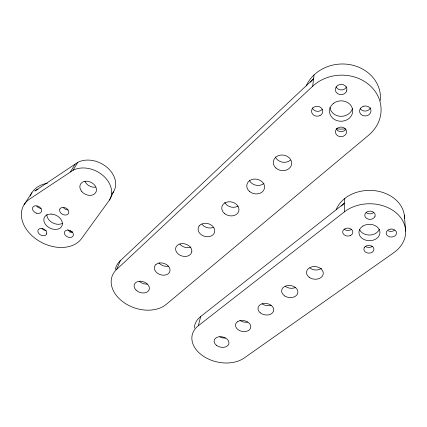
<?xml version="1.0" encoding="UTF-8"?>
<svg xmlns="http://www.w3.org/2000/svg" width="427" height="427" viewBox="0 0 427 427"><rect width="100%" height="100%" fill="white"/><g stroke="black" fill="none" stroke-linecap="round" stroke-linejoin="round"><path stroke-width="0.64" d="M344.333 211.915A35.921 28.049 0.3 0 1 395.765 212.518A35.921 28.049 0.3 0 1 393.838 252.651L244.191 358.007A30.2 20.918 12.6 0 1 202.611 355.68A30.2 20.918 12.6 0 1 198.331 325.721L344.333 211.915L344.744 198.523M312.681 86.254A39.674 34.907 -2.2 0 1 369.558 85.197A39.674 34.907 -2.2 0 1 368.592 135.258L166.247 304.376A31.465 22.551 18.7 0 1 123.825 302.481A31.465 22.551 18.7 0 1 116.624 269.464L312.681 86.254L314.037 74.955M198.331 325.721L200.669 316.535L344.605 203.103A35.324 27.824 0 0 0 341.381 206.022M116.624 269.464L120.275 260.758L313.573 78.808A38.948 34.491 -2.9 0 0 310.392 82.208M346.58 86.761L346.286 87.38A5.706 5.129 -4.5 0 1 336.428 87.492L336.145 86.878M77.789 162.361L73.092 170.245L29.634 199.046A33.445 24.248 26.6 0 0 35.078 238.319A33.445 24.248 26.6 0 0 81.525 238.624L109.499 200.028L113.518 191.824A24.109 18.564 26.9 0 0 106.649 167.037A24.109 18.564 26.9 0 0 77.789 162.361L34.833 191.018A32.922 24.115 26.8 0 1 38.019 189.236M70.444 171.948L75.173 164.053M24.109 204.65L31.918 192.652M111.959 193.986L113.518 191.824M388.271 230.799L389.483 231.22A5.129 4.003 -1.7 0 0 394.473 230.297M67.914 229.753L68.229 230.206A4.67 3.405 25.3 0 0 72.403 232.267M404.31 215.101L405.65 231.13M67.856 209.94A4.788 3.549 26.7 0 1 63.586 207.81M46.159 230.607A4.67 3.352 26.6 0 1 41.979 228.557M73.092 170.245A24.504 18.692 26.7 0 1 102.416 175.017A24.504 18.692 26.7 0 1 109.499 200.028M62.347 223.385A9.698 7.072 26.7 0 1 52.281 222.638A9.698 7.072 26.7 0 1 46.831 214.557M95.488 187.17A8.556 6.586 26.9 0 1 84.936 181.368M30.242 196.068A32.666 24.045 26.9 0 1 47.408 183.258M41.056 208.365A4.793 3.491 28.1 0 1 39.882 208.173L38.724 207.73A4.793 3.491 28.1 0 1 36.775 206.246M72.382 231.776A29.164 21.467 26.9 0 1 69.761 232.144M336.166 209.646A35.009 27.707 -0.2 0 1 375.13 190.736A35.009 27.707 -0.2 0 1 404.508 218.394M321.526 268.369A8.278 6.309 5.8 0 1 309.901 268.017M271.156 305.225A7.825 5.727 9.8 0 1 262.114 303.816M247.697 322.097A7.627 5.46 11.3 0 1 239.947 320.426M225.301 338.024A7.44 5.209 12.6 0 1 219.766 336.828M295.746 287.339A8.044 6.01 8 0 1 285.401 286.373M373.428 212.71A5.161 4.121 -0.6 0 1 366.147 212.582M379.32 229.267A10.408 8.166 0.2 0 1 369.654 235.058A10.408 8.166 0.2 0 1 359.582 229.678M194.274 328.091A29.767 20.848 12.6 0 1 200.669 316.535M351.389 229.384A5.028 3.966 2.1 0 1 350.343 229.993L349.126 230.361A5.028 3.966 2.1 0 1 344.301 229.235M372.243 246.411A4.991 3.854 0.8 0 1 365.202 246.235M306.154 85.95A38.574 34.272 -3.3 0 1 350.78 64.792A38.574 34.272 -3.3 0 1 380.388 100.591M168.569 266.122A7.937 5.903 18 0 1 158.86 262.829M352.371 108.826A11.481 10.136 -2.6 0 1 340.388 116.32A11.481 10.136 -2.6 0 1 329.911 107.444M147.278 284.067A7.75 5.61 18.8 0 1 139.645 281.494M263.977 183.391A8.812 7.307 11.7 0 1 249.32 180.322M290.451 160.13A9.079 7.723 8.4 0 1 275.362 156.992M237.999 206.081A8.567 6.917 14 0 1 224.693 202.387M213.303 227.394A8.343 6.554 15.8 0 1 201.987 224.26M190.901 247.089A8.134 6.218 17.1 0 1 182.607 246.352L181.566 245.685A8.134 6.218 17.1 0 1 179.868 244.041M115.242 269.474A31 22.455 18.8 0 1 120.275 260.758M322.198 109.243A5.54 4.916 1.8 0 1 320.453 110.684L319.129 111.18A5.54 4.916 1.8 0 1 312.302 107.764M345.438 128.885A34.438 30.595 -3.2 0 1 336.252 128.746M345.955 129.306A5.498 4.766 -1.2 0 1 336.455 129.322M370.487 107.785A5.668 4.964 -6.4 0 1 363.633 110.919L362.288 110.433A5.668 4.964 -6.4 0 1 360.265 108.639M191.83 251.289L191.675 252.266A8.262 6.256 17 0 1 179.815 255.122L178.758 254.444A8.262 6.256 17 0 1 175.753 247.868L176.084 246.945A8.262 6.256 17 0 1 188.734 245.637L189.673 246.432A8.262 6.256 17 0 1 191.83 251.289M46.789 233.334L46.548 234.188A4.718 3.363 26.5 0 1 39.812 234.492A4.718 3.363 26.5 0 1 39.369 228.797L40.346 228.493A4.718 3.363 26.5 0 1 44.83 229.715A4.718 3.363 26.5 0 1 46.789 233.334M59.865 209.059L59.609 209.961A4.836 3.565 26.6 0 0 66.142 214.984L67.156 214.669A4.836 3.565 26.6 0 0 66.852 208.67A4.836 3.565 26.6 0 0 59.865 209.059M346.708 90.834L346.121 92.083A5.775 5.172 -4 0 1 336.145 92.184L335.574 90.951A5.775 5.172 -4 0 1 341.168 84.354A5.775 5.172 -4 0 1 346.708 90.834M336.182 129.52L335.627 130.683A5.562 4.804 -0.8 0 0 340.986 136.699A5.562 4.804 -0.8 0 0 346.377 130.667L345.833 129.504A5.562 4.804 -0.8 0 0 341.013 127.097A5.562 4.804 -0.8 0 0 336.182 129.52M374.981 216.425L374.42 217.412A5.215 4.142 -0.3 0 1 365.405 217.247L364.914 216.243A5.215 4.142 -0.3 0 1 370.118 211.109A5.215 4.142 -0.3 0 1 374.981 216.425M364.583 247.244L364.055 248.167A5.044 3.875 1 0 0 368.779 253.147A5.044 3.875 1 0 0 373.806 248.413L373.331 247.463A5.044 3.875 1 0 0 369.019 245.408A5.044 3.875 1 0 0 364.583 247.244M199.153 225.91L198.598 226.801A8.476 6.602 15.7 0 0 201.683 235.01A8.476 6.602 15.7 0 0 211.968 235.581L212.87 234.925A8.476 6.602 15.7 0 0 212.651 226.193L211.696 225.36A8.476 6.602 15.7 0 0 199.153 225.91M155.871 264.532L155.214 265.247A8.054 5.93 18 0 0 157.462 273.221A8.054 5.93 18 0 0 167.646 274.182L168.468 273.59A8.054 5.93 18 0 0 166.936 264.852A8.054 5.93 18 0 0 155.871 264.532M237.327 321.857L236.617 322.492A7.739 5.482 11.4 0 0 238.159 329.724A7.739 5.482 11.4 0 0 248.082 330.744L248.941 330.22A7.739 5.482 11.4 0 0 248.162 322.316A7.739 5.482 11.4 0 0 237.327 321.857M333.733 103.206L332.414 104.332A11.614 10.211 -2.2 0 0 332.099 117.574L333.348 118.711A11.614 10.211 -2.2 0 0 348.32 118.973L349.644 117.879A11.614 10.211 -2.2 0 0 350.167 104.588L348.912 103.419A11.614 10.211 -2.2 0 0 333.733 103.206M362.971 226.022L361.749 226.892A10.515 8.209 0.4 0 0 361.157 237.524L362.261 238.469A10.515 8.209 0.4 0 0 375.819 239.045L377.046 238.197A10.515 8.209 0.4 0 0 377.804 227.532L376.694 226.566A10.515 8.209 0.4 0 0 362.971 226.022M319.994 115.536L318.654 116.032A5.604 4.953 2.1 0 1 311.529 111.282A5.604 4.953 2.1 0 1 318.499 106.456L319.86 106.947A5.604 4.953 2.1 0 1 322.732 111.228A5.604 4.953 2.1 0 1 319.994 115.536M363.9 106.136L362.502 106.654A5.738 5.001 -6 0 0 362.309 115.327L363.671 115.813A5.738 5.001 -6 0 0 371.004 110.924A5.738 5.001 -6 0 0 363.9 106.136M350.236 235.587L349.008 235.955A5.076 3.982 2.3 0 1 342.673 231.962A5.076 3.982 2.3 0 1 349.099 228.258L350.327 228.685A5.076 3.982 2.3 0 1 352.825 232.192A5.076 3.982 2.3 0 1 350.236 235.587M390.187 229.118L388.917 229.496A5.183 4.019 -1.5 0 0 388.559 236.451L389.782 236.878A5.183 4.019 -1.5 0 0 396.512 233.137A5.183 4.019 -1.5 0 0 390.187 229.118M51.897 214.103L50.461 214.044A9.789 7.099 26.5 0 0 43.885 220.839L44.2 222.045A9.789 7.099 26.5 0 0 54.298 229.4L55.723 229.459A9.789 7.099 26.5 0 0 62.358 222.787L62.07 221.576A9.789 7.099 26.5 0 0 51.897 214.103M36.765 213.228L35.596 212.779A4.841 3.501 28 0 1 33.253 206.7A4.841 3.501 28 0 1 40.512 207.922L41.173 208.872A4.841 3.501 28 0 1 36.765 213.228M70.455 230.751L69.302 230.313A4.718 3.416 25.1 0 0 65.203 230.996A4.718 3.416 25.1 0 0 64.803 234.482L65.432 235.394A4.718 3.416 25.1 0 0 72.574 236.59A4.718 3.416 25.1 0 0 70.455 230.751M81.429 191.12A8.7 6.635 26.7 0 0 95.765 192.502A8.7 6.635 26.7 0 0 87.305 181.229A8.7 6.635 26.7 0 0 81.429 191.12M284.83 296.039A8.166 6.042 8.1 0 0 297.822 292.799A8.166 6.042 8.1 0 0 286.608 285.722A8.166 6.042 8.1 0 0 284.83 296.039M309.692 277.651A8.412 6.346 5.9 0 0 323.207 274.198A8.412 6.346 5.9 0 0 311.817 266.843A8.412 6.346 5.9 0 0 309.692 277.651M216.446 345.31A7.547 5.225 12.6 0 0 228.797 344.05A7.547 5.225 12.6 0 0 219.371 336.716A7.547 5.225 12.6 0 0 216.446 345.31M260.273 312.836A7.948 5.754 9.9 0 0 273.483 311.342A7.948 5.754 9.9 0 0 263.849 303.437A7.948 5.754 9.9 0 0 260.273 312.836M136.016 290.05A7.862 5.636 18.7 0 0 149.018 290.05A7.862 5.636 18.7 0 0 140.195 281.196A7.862 5.636 18.7 0 0 136.016 290.05M224.421 213.436A8.711 6.971 14 0 0 238.741 211.221A8.711 6.971 14 0 0 227.922 201.875A8.711 6.971 14 0 0 224.421 213.436M275.847 167.982A9.245 7.798 8.5 0 0 291.331 165.356A9.245 7.798 8.5 0 0 280.24 155.14A9.245 7.798 8.5 0 0 275.847 167.982M249.405 191.355A8.967 7.371 11.7 0 0 264.286 188.942A8.967 7.371 11.7 0 0 253.328 179.175A8.967 7.371 11.7 0 0 249.405 191.355"/></g></svg>
